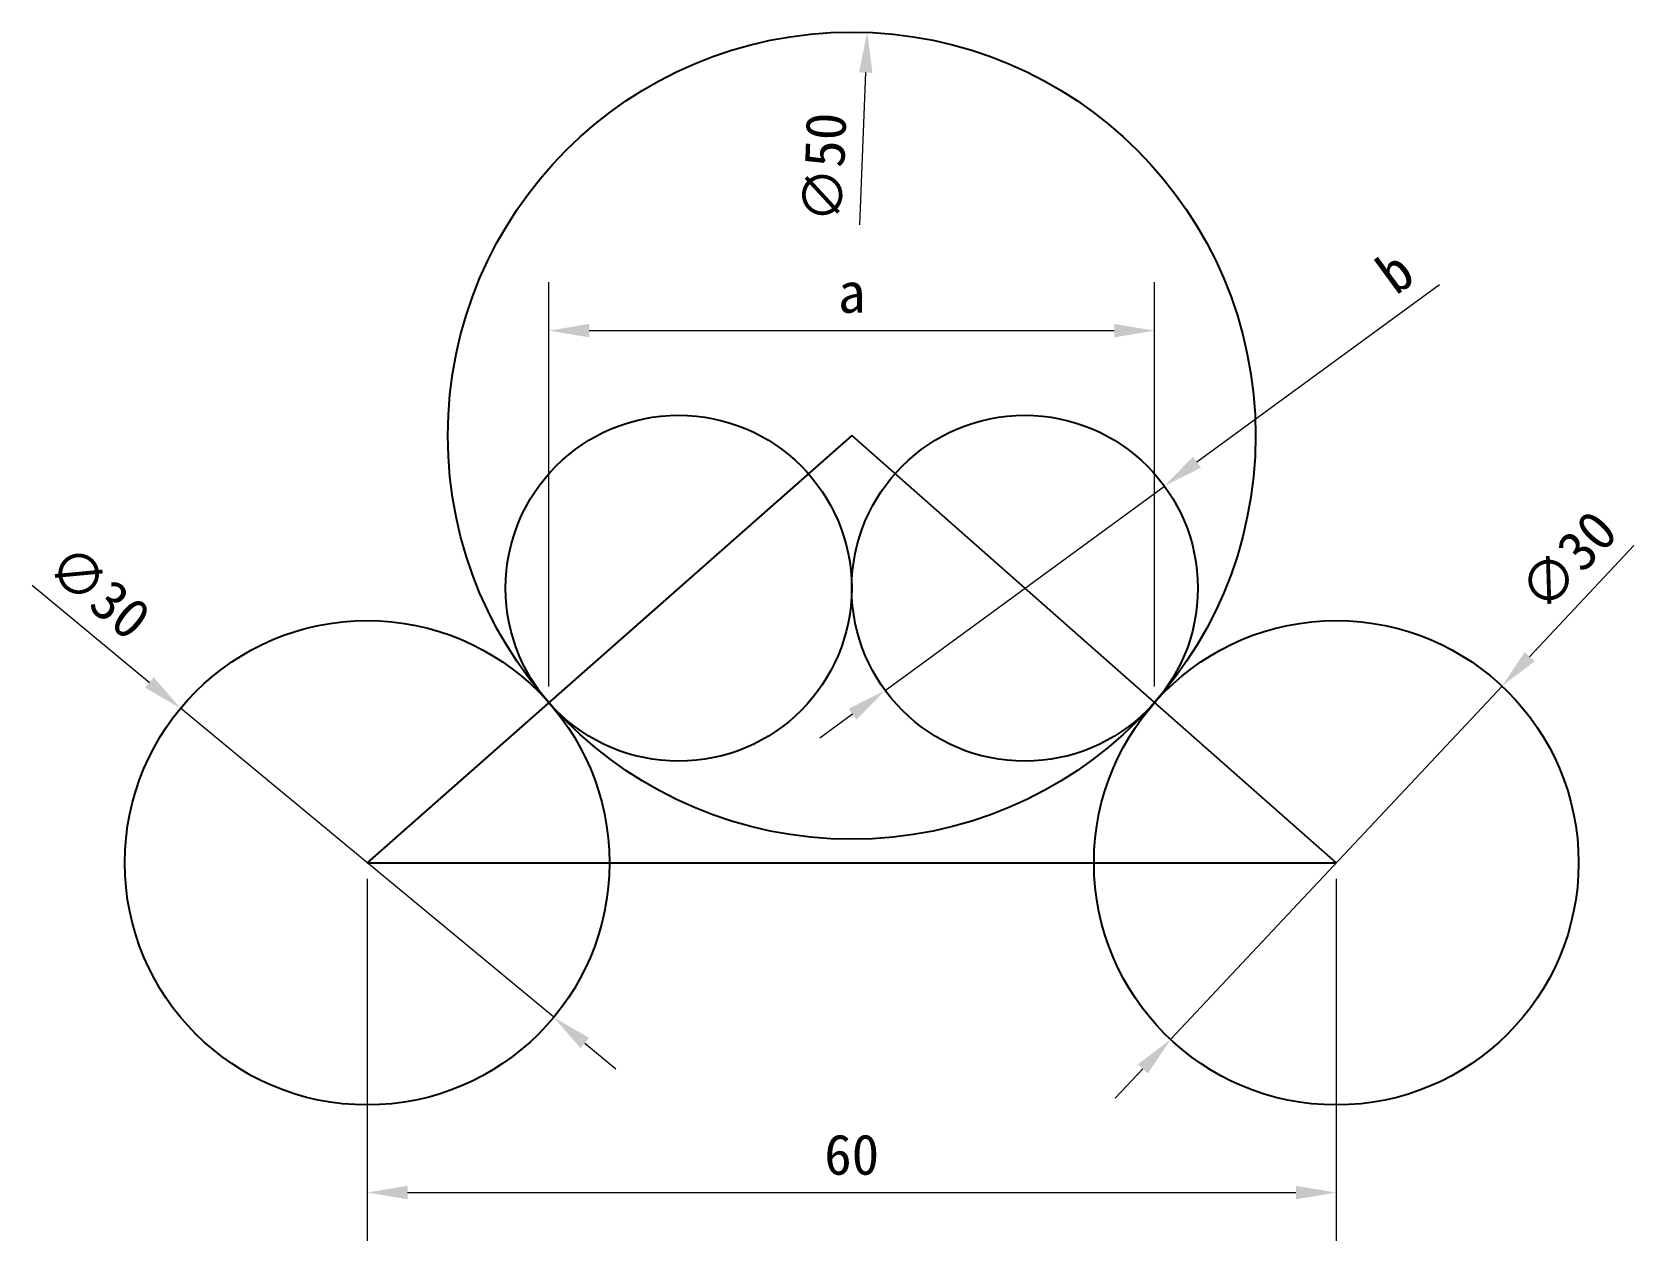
# Model space of a CAD drawing. Header units: centimetres. Extents: x 1193.8 to 1293, y 3409.9 to 3484.8.
import ezdxf

# ---------------------------------------------------------------- set-up
doc = ezdxf.new("R2010")
doc.units = ezdxf.units.CM
doc.header["$PDMODE"] = 35
doc.styles.add('文2.5', font='kaiu.ttf', dxfattribs={"height": 2.5})
doc.dimstyles.new('DIM2.5', dxfattribs={"dimtxt": 2.5, "dimasz": 2.5, "dimexe": 3, "dimexo": 1, "dimgap": 1, "dimtad": 1, "dimdec": 1, "dimdsep": 46, "dimtxsty": '文2.5', "dimcen": 0, "dimadec": 0, "dimazin": 0, "dimtfac": 1, "dimtdec": 1, "dimtmove": 0, "dimatfit": 3, "dimfxl": 1, "dimlwd": 15, "dimlwe": 15, "dimarcsym": 0})

# ---------------------------------------------------------------- blocks, each defined once
blk = doc.blocks.new('*D18')
at = {"color": 0, "linetype": 'Continuous', "lineweight": 15, "transparency": 16777216}
for p, q in [((1292.998, 3452.992), (1286.541, 3446.106)), ((1264.309, 3422.399), (1284.83, 3444.282)), ((1262.599, 3420.576), (1260.889, 3418.752))]:
    blk.add_line(p, q, dxfattribs=at)
at = {"color": 0, "transparency": 16777216}
for points in [[(1286.237, 3446.391), (1286.845, 3445.821), (1284.83, 3444.282)], [(1262.295, 3420.861), (1262.903, 3420.291), (1264.309, 3422.399)]]:
    blk.add_solid(points, dxfattribs=at)
at = {"layer": 'Defpoints', "color": 0, "transparency": 16777216}
for p in [(1284.83, 3444.282), (1264.309, 3422.399)]:
    blk.add_point(p, dxfattribs=at)
at = {"color": 0, "transparency": 16777216, "insert": (1288.923, 3452.056), "char_height": 2.5, "attachment_point": 5, "rotation": 46.83858, "style": '文2.5'}
blk.add_mtext('∅30', dxfattribs=at)
blk = doc.blocks.new('*D19')
at = {"color": 0, "linetype": 'Continuous', "lineweight": 15, "transparency": 16777216}
for p, q in [((1193.824, 3450.528), (1201.094, 3444.506)), ((1226.12, 3423.771), (1203.019, 3442.911)), ((1228.046, 3422.176), (1229.971, 3420.581))]:
    blk.add_line(p, q, dxfattribs=at)
at = {"color": 0, "transparency": 16777216}
for points in [[(1201.36, 3444.826), (1200.828, 3444.185), (1203.019, 3442.911)], [(1228.311, 3422.497), (1227.78, 3421.855), (1226.12, 3423.771)]]:
    blk.add_solid(points, dxfattribs=at)
at = {"layer": 'Defpoints', "color": 0, "transparency": 16777216}
for p in [(1203.019, 3442.911), (1226.12, 3423.771)]:
    blk.add_point(p, dxfattribs=at)
at = {"color": 0, "transparency": 16777216, "insert": (1197.985, 3450.111), "char_height": 2.5, "attachment_point": 5, "rotation": 320.35831, "style": '文2.5'}
blk.add_mtext('∅30', dxfattribs=at)
blk = doc.blocks.new('*D20')
at = {"color": 0, "linetype": 'Continuous', "lineweight": 15, "transparency": 16777216}
blk.add_line((1245.073, 3472.849), (1245.437, 3482.282), dxfattribs=at)
at = {"color": 0, "transparency": 16777216}
blk.add_solid([(1245.02, 3482.298), (1245.853, 3482.266), (1245.533, 3484.78)], dxfattribs=at)
at = {"layer": 'Defpoints', "color": 0, "transparency": 16777216}
for p in [(1245.533, 3484.78), (1243.606, 3434.817)]:
    blk.add_point(p, dxfattribs=at)
at = {"color": 0, "transparency": 16777216, "insert": (1242.876, 3476.406), "char_height": 2.5, "attachment_point": 5, "rotation": 87.79129, "style": '文2.5'}
blk.add_mtext('∅50', dxfattribs=at)
blk = doc.blocks.new('*D21')
at = {"color": 0, "linetype": 'Continuous', "lineweight": 15, "transparency": 16777216}
for p, q in [((1280.951, 3469.142), (1265.946, 3458.156)), ((1246.639, 3444.02), (1263.929, 3456.679)), ((1244.622, 3442.543), (1242.605, 3441.066))]:
    blk.add_line(p, q, dxfattribs=at)
at = {"color": 0, "transparency": 16777216}
for points in [[(1265.7, 3458.492), (1266.192, 3457.82), (1263.929, 3456.679)], [(1244.376, 3442.879), (1244.868, 3442.207), (1246.639, 3444.02)]]:
    blk.add_solid(points, dxfattribs=at)
at = {"layer": 'Defpoints', "color": 0, "transparency": 16777216}
for p in [(1263.929, 3456.679), (1246.639, 3444.02)]:
    blk.add_point(p, dxfattribs=at)
at = {"color": 0, "transparency": 16777216, "insert": (1278.211, 3469.934), "char_height": 2.5, "attachment_point": 5, "rotation": 36.21089, "style": '文2.5'}
blk.add_mtext('{\\fSimSun|b0|i0|c134|p2;b}', dxfattribs=at)
blk = doc.blocks.new('*D23')
at = {"color": 0, "linetype": 'Continuous', "lineweight": 15, "transparency": 16777216}
for p, q in [((1214.57, 3432.341), (1214.57, 3409.916)), ((1274.57, 3432.341), (1274.57, 3409.916)), ((1217.07, 3412.916), (1272.07, 3412.916))]:
    blk.add_line(p, q, dxfattribs=at)
at = {"color": 0, "transparency": 16777216}
for points in [[(1217.07, 3413.333), (1217.07, 3412.499), (1214.57, 3412.916)], [(1272.07, 3413.333), (1272.07, 3412.499), (1274.57, 3412.916)]]:
    blk.add_solid(points, dxfattribs=at)
at = {"layer": 'Defpoints', "color": 0, "transparency": 16777216}
for p in [(1214.57, 3433.341), (1274.57, 3433.341), (1274.57, 3412.916)]:
    blk.add_point(p, dxfattribs=at)
at = {"color": 0, "transparency": 16777216, "insert": (1244.57, 3415.249), "char_height": 2.5, "attachment_point": 5, "style": '文2.5'}
blk.add_mtext('60', dxfattribs=at)
blk = doc.blocks.new('*D26')
at = {"color": 0, "linetype": 'Continuous', "lineweight": 15, "transparency": 16777216}
for p, q in [((1225.82, 3444.262), (1225.82, 3469.301)), ((1263.32, 3444.262), (1263.32, 3469.301)), ((1228.32, 3466.301), (1260.82, 3466.301))]:
    blk.add_line(p, q, dxfattribs=at)
at = {"color": 0, "transparency": 16777216}
for points in [[(1228.32, 3466.718), (1228.32, 3465.884), (1225.82, 3466.301)], [(1260.82, 3466.718), (1260.82, 3465.884), (1263.32, 3466.301)]]:
    blk.add_solid(points, dxfattribs=at)
at = {"layer": 'Defpoints', "color": 0, "transparency": 16777216}
for p in [(1263.32, 3466.301), (1225.82, 3443.262), (1263.32, 3443.262)]:
    blk.add_point(p, dxfattribs=at)
at = {"color": 0, "transparency": 16777216, "insert": (1244.57, 3468.641), "char_height": 2.5, "attachment_point": 5, "style": '文2.5'}
blk.add_mtext('a', dxfattribs=at)

msp = doc.modelspace()

# ---------------------------------------------------------------- linework, layer by layer
for p, q in [((1244.57, 3459.798), (1214.57, 3433.341)), ((1274.57, 3433.341), (1244.57, 3459.798)), ((1214.57, 3433.341), (1274.57, 3433.341))]:
    msp.add_line(p, q)
for centre, radius in [((1244.57, 3459.798), 25), ((1233.855, 3450.349), 10.714), ((1255.284, 3450.349), 10.714), ((1214.57, 3433.341), 15), ((1274.57, 3433.341), 15)]:
    msp.add_circle(centre, radius)

# ---------------------------------------------------------------- dimensions: what is measured, and where the dimension line sits
dim = msp.add_diameter_dim_2p(p1=(1243.606, 3434.817), p2=(1245.533, 3484.78), dimstyle='DIM2.5')
dim.commit()
dim.dimension.update_dxf_attribs({"geometry": '*D20', "text_midpoint": (1245.207, 3476.316), "dimtype": 163})
dim = msp.add_diameter_dim_2p(p1=(1246.639, 3444.02), p2=(1263.929, 3456.679), text='{\\fSimSun|b0|i0|c134|p2;b}', dimstyle='DIM2.5')
dim.commit()
dim.dimension.update_dxf_attribs({"geometry": '*D21', "text_midpoint": (1279.545, 3468.113), "dimtype": 163})
dim = msp.add_linear_dim(base=(1263.32, 3466.301), p1=(1225.82, 3443.262), p2=(1263.32, 3443.262), text='a', dimstyle='DIM2.5')
dim.commit()
dim.dimension.update_dxf_attribs({"geometry": '*D26', "text_midpoint": (1244.57, 3466.301), "dimtype": 160})
for p1, p2, picture, middle in [((1264.309, 3422.399), (1284.83, 3444.282), '*D18', (1290.624, 3450.461)), ((1226.12, 3423.771), (1203.019, 3442.911), '*D19', (1196.497, 3448.314))]:
    dim = msp.add_diameter_dim_2p(p1=p1, p2=p2, dimstyle='DIM2.5')
    dim.commit()
    dim.dimension.update_dxf_attribs({"geometry": picture, "text_midpoint": middle})
dim = msp.add_linear_dim(base=(1274.57, 3412.916), p1=(1214.57, 3433.341), p2=(1274.57, 3433.341), dimstyle='DIM2.5')
dim.commit()
dim.dimension.update_dxf_attribs({"geometry": '*D23', "text_midpoint": (1244.57, 3415.249)})

doc.saveas('drawing.dxf')
